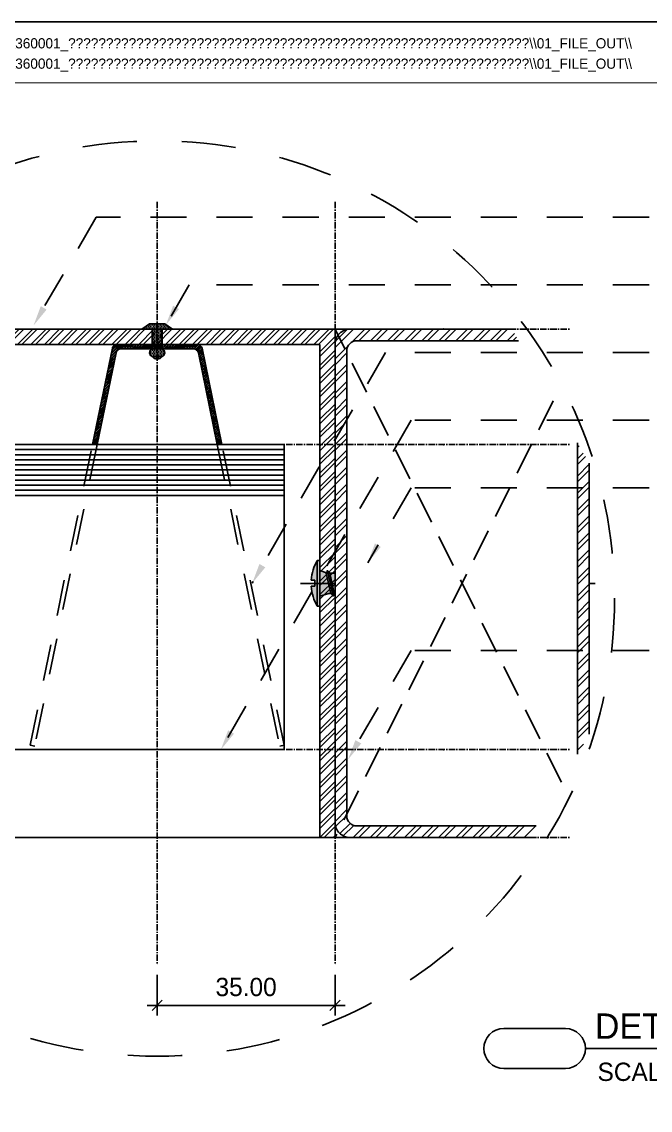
# Model space of a CAD drawing. Header units: millimetres. Extents: x -244126 to 368105, y -173968 to 259060.
# Drawn here: x -10880.3 to -10756.6, y 56856.5 to 57070.5 of the extents above; entities that cross this region are included whole.
import ezdxf
from ezdxf.enums import TextEntityAlignment as Align
from ezdxf.xclip import XClip

# ---------------------------------------------------------------- set-up
doc = ezdxf.new("R2010")
doc.units = ezdxf.units.MM
doc.header["$MEASUREMENT"] = 0
doc.header["$XCLIPFRAME"] = 0
for name, pattern in [('ACAD_ISO04W100', [30, 24, -3, 0, -3]), ('BORDER2', [22.224999999999998, 6.35, -3.175, 6.35, -3.175, 0, -3.175]), ('CENTER', [2, 1.25, -0.25, 0.25, -0.25]), ('HIDDEN', [9.524999999999999, 6.35, -3.175]), ('TA_GL_000.00010', [0.000275, 0.0001, -2.5e-05, 2.5e-05, -2.5e-05, 0.0001]), ('TA_HL_001.00', [6.5, 3.55, -2.95]), ('TA_HL_002.00', [13, 7.1, -5.9]), ('TA_HL_003.00000', [19.5, 10.65, -8.85])]:
    doc.linetypes.add(name, pattern=pattern)
for name, color, linetype in [('000 - D I M', 6, 'Continuous'), ('000 - GRID', 8, 'CENTER'), ('000 - H A T C H', 8, 'Continuous'), ('000 - H I D D E N', 7, 'Continuous'), ('000 - L I N E 0.1', 1, 'Continuous'), ('000 - SYMBOL CON', 1, 'Continuous'), ('000 - T E X T', 4, 'Continuous'), ('000 - TITLEBLOCK', 4, 'Continuous'), ('000 - WIPEOUT', 250, 'Continuous'), ('001 - ASCESSORIES', 1, 'Continuous'), ('002 - STRUCTURAL STEEL', 4, 'Continuous'), ('A03_SUN LOUVER', 7, 'Continuous'), ('A04_TUBE SERIES', 7, 'Continuous')]:
    doc.layers.add(name, color=color, linetype=linetype)
doc.styles.add('BROWALLIA', font='BrowalliaUPC.ttf')
doc.styles.add('Cetury Gothic', font='GOTHIC.TTF')
doc.styles.add('CORDIA', font='cordia.shx')
doc.styles.add('MtXpl_BrowalliaUPC', font='BrowalliaUPC.ttf')
doc.styles.add('TA', font='Cordia New.ttf', dxfattribs={"height": 4.5})
doc.dimstyles.new('DIM E-E', dxfattribs={"dimscale": 2, "dimtxt": 0.18, "dimasz": 0.1, "dimexe": 0.1, "dimexo": 0.1, "dimgap": 0.09, "dimtad": 1, "dimtoh": 1, "dimzin": 0, "dimdsep": 46, "dimtxsty": 'CORDIA', "dimblk": 'OBLIQUE', "dimcen": 0.1, "dimdle": 0.1, "dimclrd": 40, "dimclre": 140, "dimclrt": 3, "dimadec": 0, "dimazin": 0, "dimtfac": 1, "dimtix": 1, "dimtmove": 2, "dimatfit": 3, "dimfxl": 1, "dimtolj": 1, "dimtzin": 0, "dimarcsym": 0})

# ---------------------------------------------------------------- blocks, each defined once
blk = doc.blocks.new('A$Cfd196da9')
at = {"color": 0, "linetype": 'ByBlock', "const_width": 0.1}
blk.add_lwpolyline([(-143.5, -98.00000000003524), (96.5, -98.00000000003524), (96.5, 98.99999999999818), (-143.5, 98.99999999999818)], close=True, dxfattribs=at)
blk = doc.blocks.new('*U1680')
at = {"layer": '000 - TITLEBLOCK', "color": 250}
blk.add_lwpolyline([(0, 0), (594, 0), (594, 420), (0, 420)], close=True, dxfattribs=at)
at = {"layer": '000 - T E X T', "color": 3, "xscale": 2, "yscale": 2, "zscale": 2}
blk.add_blockref('A$Cfd196da9', (297, 210), dxfattribs=at)
at = {"color": 4, "style": 'TA'}
blk.add_attdef('PAPER_SIZE', text='', height=2.501996734691533, dxfattribs=at).set_placement((568.5990135701577, 9.974056278897478), align=Align.MIDDLE_RIGHT)
blk.add_attdef('SCALE_SIZE', text='', height=2.501996734691533, dxfattribs=at).set_placement((573.5108402257829, 10.02616452662733), align=Align.MIDDLE_LEFT)
at = {"layer": '000 - T E X T', "color": 250, "style": 'TA'}
for tag, height, p in [('SUPERLINK', 2, (17.26463526980069, 415.7653398632592)), ('NAMEFILE', 2, (17.26463526980069, 411.7648986908698)), ('SC', 40, (3.363757568388337, 375.2105322544021))]:
    blk.add_attdef(tag, text='', height=height, dxfattribs=at).set_placement(p, align=Align.MIDDLE_LEFT)
at = {"layer": '000 - T E X T', "color": 4, "style": 'TA'}
for tag, height, p in [('PRELIM_NAME_JOB_1', 2, (524.6650049813361, 330.1910098792705)), ('PRELIM_NAME_JOB_2', 2, (524.6650049813361, 325.8277144555959)), ('PRELIM_NAME_PROJECT_1', 3, (494.8065500009579, 309.3102591053976)), ('PRELIM_NAME_PROJECT_2', 3, (494.8065500009579, 301.9102591053979)), ('PRELIM_NAME_PROJECT_3', 3, (494.8065500009579, 294.5102591053983)), ('PRELIM_NAME_TITLE_3', 2.4, (495.5065500009587, 73.98807190992738)), ('PRELIM_NAME_TITLE_1', 1.2, (247.7532750004793, 43.65403595496355)), ('PRELIM_NAME_TITLE_2', 1.2, (247.7532750004793, 40.32403595496362)), ('DRAWING_NO1', 2.4, (494.6108710958615, 32.91537826389776)), ('DRAWING_NO2', 2.4, (494.6108710958615, 24.91449591911896))]:
    blk.add_attdef(tag, text='', height=height, dxfattribs=at).set_placement(p, align=Align.MIDDLE_LEFT)
at = {"layer": '000 - T E X T', "color": 4, "style": 'Cetury Gothic'}
for tag, p in [('SHEET_NO.', (561.5789428620446, 33.99774362902372)), ('TOTAL_SHEET_NO.', (560.9658428601324, 17.63984143132984))]:
    blk.add_attdef(tag, text='', height=3.6, dxfattribs=at).set_placement(p, align=Align.CENTER)
at = {"layer": '000 - T E X T', "color": 4, "style": 'TA'}
blk.add_attdef('NAME_REMARK', (55.28589976401418, 17.30396926597859), '', height=4, dxfattribs=at)
blk = doc.blocks.new('000 - ASSCESSORIES_FAMELINE_AL.C-CARRIER_FOR_140Z_CUT_VIEW')
at = {"layer": '000 - H A T C H'}
h = blk.add_hatch(dxfattribs=at)
h.set_pattern_fill('ANSI32', color=8, angle=-90.00000000000001)
h.set_pattern_definition([(315, (-4910.460904682511, 2978.485580283244), (0.2651650429449554, 0.2651650429449553), []), (315, (-4910.460904682511, 2978.308803588244), (0.2651650429449554, 0.2651650429449553), [])])
edge = h.paths.add_edge_path()
edge.add_line((-8.549250196665525e-11, 7.846248644038496), (8.549250196665525e-11, -7.846248644037587))
edge.add_arc((1.000000000116106, -7.846248644023336), 1.000000000030614, 180.0000000008165, 257.5812553980531)
edge.add_line((0.7849451612000848, -8.82285061838138), (78.8064506449191, -24.98354483100957))
edge.add_line((78.8064506449191, -24.98354483100957), (78.99999999992178, -24.1046030541911))
edge.add_line((78.99999999992178, -24.1046030541911), (1.68494516120154, -8.09947439806001))
edge.add_arc((1.900000000118371, -7.122872423701315), 1.000000000031423, 180.0000000008538, 257.5812553980159, ccw=False)
edge.add_line((0.9000000000869477, -7.122872423716217), (0.8999999999159627, 7.122872423717126))
edge.add_arc((1.900000000017166, 7.122872423608487), 1.000000000101203, 102.41874459516617, 179.9999999937754, ccw=False)
edge.add_line((1.68494516120154, 8.09947439806092), (78.99999999992178, 24.1046030541911))
edge.add_line((78.99999999992178, 24.1046030541911), (78.8064506449191, 24.98354483100957))
edge.add_line((78.8064506449191, 24.98354483100957), (0.7849451612000848, 8.82285061838229))
edge.add_arc((1.000000000017329, 7.846248643928556), 1.000000000102822, 102.4187445952408, 179.9999999937009)
at = {"layer": '001 - ASCESSORIES', "color": 0}
blk.add_lwpolyline([(-8.549250196665525e-11, 7.846248644038496), (8.549250196665525e-11, -7.846248644037587, 0.3520636612628593), (0.7849451612000848, -8.82285061838138), (78.8064506449191, -24.98354483100957), (78.99999999992178, -24.1046030541911), (1.68494516120154, -8.09947439806001, -0.3520636612624937), (0.9000000000869477, -7.122872423716217), (0.8999999999159627, 7.122872423717126, -0.3520636612695909), (1.68494516120154, 8.09947439806092), (78.99999999992178, 24.1046030541911), (78.8064506449191, 24.98354483100957), (0.7849451612000848, 8.82285061838229, 0.3520636612688597)], format="xyb", close=True, dxfattribs=at)
blk = doc.blocks.new('AL.U-PROFILE_BRACKET_FITTING_65x100x65mm._(L-2400mm.)_CUT_VIEW')
at = {"layer": '000 - H A T C H'}
h = blk.add_hatch(dxfattribs=at)
h.set_pattern_fill('ANSI32', color=8, scale=5)
h.set_pattern_definition([(45, (11530.89770652824, -55918.44244244792), (-1.325825214724777, 1.325825214724777), []), (45, (11531.78159000324, -55918.44244244792), (-1.325825214724777, 1.325825214724777), [])])
h.paths.add_polyline_path([(-3, 47), (-65, 46.99999999995634), (-65, 50), (0, 50), (0, -50), (-3, -50.00000000000728)])
at = {"layer": 'A04_TUBE SERIES', "color": 3}
blk.add_lwpolyline([(-3, 47), (-65, 46.99999999995634), (-65, 50), (0, 50), (0, -50), (-3, -50.00000000000728), (-3, 47)], dxfattribs=at)
blk = doc.blocks.new('SCREW No.8 - 191')
at = {"layer": '000 - H A T C H'}
h = blk.add_hatch(color=250, dxfattribs=at)
h.dxf.hatch_style = 1
edge = h.paths.add_edge_path()
edge.add_line((0.002000000000407454, -0.007242061488796032), (0.001999999999952706, -0.005959526135484346))
edge.add_arc((0.001572131986449676, -0.005004541472089848), 0.001046454367995916, 294.1341226628614, 332.4587230054021)
edge.add_arc((0.00251281483542698, -0.004831812036172785), 0.0006567219107839141, 218.6596436729191, 268.88189727229064, ccw=False)
edge.add_line((0.002000000000407454, -0.005242061488388579), (0.001999999999952706, -0.003959526135986387))
edge.add_arc((0.001572131986449676, -0.003004541472591889), 0.001046454367995916, 294.1341226628614, 332.4587230054021)
edge.add_arc((0.00251281483542698, -0.002831812036674826), 0.0006567219107839141, 218.6596436729191, 268.88189727229064, ccw=False)
edge.add_line((0.002000000000407454, -0.00324206148889062), (0.001999999999952706, -0.001959526135578933))
edge.add_arc((0.001572131986449676, -0.001004541472184435), 0.001046454367995916, 294.1341226628614, 332.4587230054021)
edge.add_arc((0.00251281483542698, -0.0008318120362673723), 0.0006567219107839141, 225.6091470561495, 268.88189727229064, ccw=False)
edge.add_line((0.002053405502920214, -0.001301095248663849), (0.00250000000005457, -6.938893903907228e-18))
edge.add_line((0.00250000000005457, -6.938893903907228e-18), (0.004500000000007276, -6.938893903907228e-18))
edge.add_line((0.004500000000007276, -6.938893903907228e-18), (0.004500000000007276, 0.0004999999996471091))
edge.add_arc((-4.547473508864641e-13, -0.007337500000176085), 0.009037500000076724, 60.13716564062657, 86.01192822853085)
edge.add_line((0.0006285472118179314, 0.001678116154835152), (0.0006285472118179314, 0.0009934728495863965))
edge.add_line((0.0006285472118179314, 0.0009934728495863965), (-0.000564256135476171, 0.0009934728495863965))
edge.add_line((-0.000564256135476171, 0.0009934728495863965), (-0.000564256135476171, 0.001682368139881874))
edge.add_arc((-4.547473508864641e-13, -0.007337499999948711), 0.009037499999769851, 93.57958905786862, 119.8628343536553)
edge.add_line((-0.004500000000007276, 0.0005000000001018634), (-0.004500000000007276, 0))
edge.add_line((-0.004500000000007276, -6.938893903907228e-18), (-0.00250000000005457, -6.938893903907228e-18))
edge.add_line((-0.00250000000005457, -6.938893903907228e-18), (-0.001999999999952706, -0.001798302246243118))
edge.add_line((-0.001999999999952706, -0.001798302246243118), (-0.001999999999952706, -0.002141140745152377))
edge.add_arc((-0.002869498795917025, -0.001719220970699105), 0.0009664597520114843, 292.4775851523066, 334.1152605710679, ccw=False)
edge.add_arc((-0.00189658614954169, -0.002018123876268881), 0.0008468196992643867, 224.5560261849951, 262.9855147651136)
edge.add_line((-0.001999999999952706, -0.002858605392248144), (-0.001999999999952706, -0.004141140744650336))
edge.add_arc((-0.002869498795917025, -0.003719220970197064), 0.0009664597520114843, 292.4775851523066, 334.1152605710679, ccw=False)
edge.add_arc((-0.00189658614954169, -0.004018123875766839), 0.0008468196992643867, 224.5560261849951, 262.9855147651136)
edge.add_line((-0.001999999999952706, -0.004858605391746103), (-0.001999999999952706, -0.00614114074505779))
edge.add_arc((-0.002869498795917025, -0.005719220970604517), 0.0009664597520114843, 292.4775851523066, 334.1152605710679, ccw=False)
edge.add_arc((-0.00189658614954169, -0.006018123876174293), 0.0008468196992643867, 224.5560261849951, 262.9855147651136)
edge.add_line((-0.001999999999952706, -0.006858605392153556), (-0.001999999999952706, -0.008141140744555748))
edge.add_arc((-0.002869498795917025, -0.007719220970102476), 0.0009664597520114843, 292.4775851523066, 334.1152605710679, ccw=False)
edge.add_arc((-0.00189658614954169, -0.008018123875672252), 0.0008468196992643867, 224.5560261849951, 262.9855147651136)
edge.add_line((-0.001999999999952706, -0.008858605391651515), (-0.001999999999952706, -0.0101411407449632))
edge.add_arc((-0.002869498795917025, -0.00971922097050993), 0.0009664597520114843, 292.4775851523066, 334.1152605710679, ccw=False)
edge.add_arc((-0.00189658614954169, -0.01001812387607971), 0.0008468196992643867, 224.5560261849951, 262.9855147651136)
edge.add_line((-0.001999999999952706, -0.01085860539205897), (-0.001999999999952706, -0.01214114074491591))
edge.add_arc((-0.002869498795462277, -0.01171922097023526), 0.0009664597517016227, 292.4775851325489, 334.11526054717115, ccw=False)
edge.add_arc((-0.00189658614954169, -0.01201812387557766), 0.0008468196992643867, 224.5560261849951, 262.9855147651136)
edge.add_line((-0.001999999999952706, -0.01285860539155693), (-0.001999999999952706, -0.01362908327860169))
edge.add_line((-0.001999999999952706, -0.01362908327860169), (-0.001824049031256436, -0.01410159227793884))
edge.add_arc((-0.002693547827220755, -0.01367967250348557), 0.0009664597520114843, 292.4775851523066, 334.1152605710679, ccw=False)
edge.add_arc((-0.00172063518084542, -0.01397857540905535), 0.0008468196992643867, 224.5560261849951, 262.9855147651136)
edge.add_line((-0.001824049031256436, -0.01481905692503461), (-0.001577516937231849, -0.01476364395216479))
edge.add_line((-0.001577516937231849, -0.01476364395216479), (-0.001136817694259662, -0.01594712341807281))
edge.add_arc((-0.002006316490223981, -0.01552520364361954), 0.0009664597520114843, 292.4775851523066, 334.1152605710679, ccw=False)
edge.add_arc((-0.001033403843848646, -0.01582410654918932), 0.0008468196992643867, 224.5560261849951, 262.9855147651136)
edge.add_line((-0.001136817694259662, -0.01666458806516858), (-0.0008902855997803272, -0.01660917509207139))
edge.add_line((-0.0008902855997803272, -0.01660917509207139), (0, -0.01900000000000546))
edge.add_line((0, -0.01900000000000546), (0.001052930587320589, -0.01617239875145061))
edge.add_line((0.001052930587320589, -0.01617239875145061), (0.001344501272342313, -0.01610686246272054))
edge.add_arc((0.0009166332588392834, -0.01515187779932604), 0.001046454367995916, 294.1341226628614, 332.4587230054021)
edge.add_arc((0.001857316107816587, -0.01497914836340897), 0.0006567219107839141, 218.6596436729191, 268.88189727229064, ccw=False)
edge.add_line((0.001344501272797061, -0.01538939781562477), (0.001865711222308164, -0.01398971019921192))
edge.add_line((0.001865711222308164, -0.01398971019921192), (0.001999999999952706, -0.01395952613574992))
edge.add_arc((0.001572131986449676, -0.01300454147235542), 0.001046454367995916, 294.1341226628614, 332.4587230054021)
edge.add_arc((0.00251281483542698, -0.01283181203643836), 0.0006567219107839141, 218.6596436729191, 268.88189727229064, ccw=False)
edge.add_line((0.002000000000407454, -0.01324206148865415), (0.001999999999952706, -0.01195952613579721))
edge.add_arc((0.001572131986449676, -0.01100454147240271), 0.001046454367995916, 294.1341226628614, 332.4587230054021)
edge.add_arc((0.00251281483542698, -0.01083181203648565), 0.0006567219107839141, 218.6596436729191, 268.88189727229064, ccw=False)
edge.add_line((0.002000000000407454, -0.01124206148870145), (0.001999999999952706, -0.009959526135389758))
edge.add_arc((0.001572131986449676, -0.00900454147199526), 0.001046454367995916, 294.1341226628614, 332.4587230054021)
edge.add_arc((0.00251281483542698, -0.008831812036078197), 0.0006567219107839141, 218.6596436729191, 268.88189727229064, ccw=False)
edge.add_line((0.002000000000407454, -0.009242061488293991), (0.001999999999952706, -0.0079595261358918))
edge.add_arc((0.001572131986449676, -0.007004541472497301), 0.001046454367995916, 294.1341226628614, 332.4587230054021)
edge.add_arc((0.00251281483542698, -0.006831812036580238), 0.0006567219107839141, 218.6596436729191, 268.88189727229064, ccw=False)
at = {"layer": '001 - ASCESSORIES', "color": 0}
for p, q in [((-0.004500000000007276, -6.938893903907228e-18), (-0.004500000000007276, 0.0005000000001018634)), ((0.004500000000007276, 0.0005000000001018634), (-0.004500000000007276, 0.0005000000001018634)), ((-0.000564256135476171, 0.001682368139881874), (-0.000564256135476171, 0.0009934728495863965)), ((-0.000564256135476171, 0.0009934728495863965), (0.0006285472118179314, 0.0009934728495863965)), ((0, -6.938893903907228e-18), (0, 0.0005000000001018634)), ((0.0006285472118179314, 0.0009934728495863965), (0.0006285472118179314, 0.001678116154835152)), ((0.004500000000007276, -6.938893903907228e-18), (0.004500000000007276, 0.0005000000001018634)), ((0.004500000000007276, -6.938893903907228e-18), (-0.004500000000007276, -6.938893903907228e-18)), ((-0.00250000000005457, -6.938893903907228e-18), (-0.001999999999952706, -0.001798302246243118)), ((-0.00250000000005457, -0.002612257975670225), (0.00250000000005457, -0.001488408905061085)), ((-0.001999999999952706, -0.002141140745152377), (-0.001999999999952706, -0.001798302246243118)), ((0.001999999999952706, -0.003242061487981125), (0.001999999999952706, -0.001959526135578933)), ((0.002053405502920214, -0.001301095248891222), (0.00250000000005457, -6.938893903907228e-18)), ((-0.00250000000005457, -0.004612257975168184), (0.00250000000005457, -0.003488408905468539)), ((-0.001999999999952706, -0.004141140744650336), (-0.001999999999952706, -0.002858605392248144)), ((0.001999999999952706, -0.005242061487479084), (0.001999999999952706, -0.003959526135986387)), ((-0.00250000000005457, -0.006612257975575637), (0.00250000000005457, -0.005488408904966498)), ((-0.001999999999952706, -0.00614114074505779), (-0.001999999999952706, -0.004858605391746103)), ((0.001999999999952706, -0.007242061487886538), (0.001999999999952706, -0.005959526135484346)), ((-0.00250000000005457, -0.008612257975073596), (0.00250000000005457, -0.007488408905373951)), ((-0.001999999999952706, -0.008141140744555748), (-0.001999999999952706, -0.006858605392153556)), ((0.001999999999952706, -0.009242061488293991), (0.001999999999952706, -0.0079595261358918)), ((-0.00250000000005457, -0.01061225797548105), (0.00250000000005457, -0.00948840890487191)), ((-0.001999999999952706, -0.0101411407449632), (-0.001999999999952706, -0.008858605391651515)), ((0.001999999999952706, -0.0112420614882467), (0.001999999999952706, -0.009959526135844506)), ((-0.00250000000005457, -0.01261225797497901), (0.00250000000005457, -0.01148840890527936)), ((-0.001999999999952706, -0.01214114074491591), (-0.001999999999952706, -0.01085860539160422)), ((0.001999999999952706, -0.0132420614881994), (0.001999999999952706, -0.01195952613579721)), ((-0.0023240490313583, -0.01457270950845669), (0.00250000000005457, -0.01348840890523207)), ((-0.001999999999952706, -0.01362908327860169), (-0.001999999999952706, -0.01285860539155693)), ((-0.001999999999952706, -0.01362908327860169), (-0.001824049031256436, -0.01410159227793884)), ((-0.001577516937231849, -0.01476364395216479), (-0.001136817694259662, -0.01594712341807281)), ((0.001865711222308164, -0.01398971019943929), (0.001344501272797061, -0.01538939781562477)), ((-0.001636817694361525, -0.01641824064859066), (0.001844501272444177, -0.01563574523220269)), ((-0.0008902855997803272, -0.01660917509229876), (0, -0.01900000000000546)), ((0.001052930587320589, -0.01617239875145061), (0, -0.01900000000000546))]:
    blk.add_line(p, q, dxfattribs=at)
for points in [[(-0.001999999999952706, -0.002141140745152377), (0.002000000000407454, -0.001242061488483166, 0.2227123084971428), (0.002500000000509317, -0.001488408905061085, -0.1687989538478069), (0.001999999999952706, -0.001959526135578933), (-0.001999999999952706, -0.002858605392248144, -0.1692696917056407), (-0.00250000000005457, -0.002612257975670225, 0.1837042771978037)], [(-0.001999999999952706, -0.004141140744650336), (0.002000000000407454, -0.00324206148889062, 0.2227123084971428), (0.002500000000509317, -0.003488408905468539, -0.1687989538478069), (0.001999999999952706, -0.003959526135986387), (-0.001999999999952706, -0.004858605391746103, -0.1692696917056407), (-0.00250000000005457, -0.004612257975168184, 0.1837042771978037)], [(-0.001999999999952706, -0.00614114074505779), (0.002000000000407454, -0.005242061488388579, 0.2227123084971428), (0.002500000000509317, -0.005488408904966498, -0.1687989538478069), (0.001999999999952706, -0.005959526135484346), (-0.001999999999952706, -0.006858605392153556, -0.1692696917056407), (-0.00250000000005457, -0.006612257975575637, 0.1837042771978037)], [(-0.001999999999952706, -0.008141140744555748), (0.002000000000407454, -0.007242061488796032, 0.2227123084971428), (0.002500000000509317, -0.007488408905373951, -0.1687989538478069), (0.001999999999952706, -0.0079595261358918), (-0.001999999999952706, -0.008858605391651515, -0.1692696917056407), (-0.00250000000005457, -0.008612257975073596, 0.1837042771978037)], [(-0.001999999999952706, -0.0101411407449632), (0.002000000000407454, -0.009242061488293991, 0.2227123084971428), (0.002500000000509317, -0.00948840890487191, -0.1687989538478069), (0.001999999999952706, -0.009959526135389758), (-0.001999999999952706, -0.01085860539205897, -0.1692696917056407), (-0.00250000000005457, -0.01061225797548105, 0.1837042771978037)], [(-0.001999999999952706, -0.01214114074446116), (0.002000000000407454, -0.01124206148870145, 0.2227123084971428), (0.002500000000509317, -0.01148840890527936, -0.1687989538478069), (0.001999999999952706, -0.01195952613579721), (-0.001999999999952706, -0.01285860539155693, -0.1692696917056407), (-0.00250000000005457, -0.01261225797497901, 0.1837042771978037)], [(-0.001824049031256436, -0.01410159227793884), (0.002000000000407454, -0.01324206148865415, 0.2227123084971428), (0.002500000000509317, -0.01348840890523207, -0.1687989538478069), (0.001999999999952706, -0.01395952613574992), (-0.001824049031256436, -0.01481905692503461, -0.1692696917056407), (-0.0023240490313583, -0.01457270950845669, 0.1837042771978037)], [(-0.001136817694259662, -0.01594712341807281), (0.001344501272797061, -0.01538939781562477, 0.2227123084971428), (0.001844501272898924, -0.01563574523220269, -0.1687989538478069), (0.001344501272342313, -0.01610686246272054), (-0.001136817694259662, -0.01666458806516858, -0.1692696917056407), (-0.001636817694361525, -0.01641824064859066, 0.1837042771978037)]]:
    blk.add_lwpolyline(points, format="xyb", close=True, dxfattribs=at)
for start, end in [(93.57958906070336, 119.8628343567551), (60.13716564345488, 86.01192823132034)]:
    blk.add_arc((0, -0.007337500000176085), 0.009037499999938388, start, end, dxfattribs=at)
at = {"layer": 'Defpoints', "color": 250, "linetype": 'HIDDEN', "ltscale": 0.001}
blk.add_line((0, -0.05418453891507358), (3.469446951953614e-18, 0.003769262627057617), dxfattribs=at)
at = {"layer": '001 - ASCESSORIES', "color": 0, "insert": (-4.790144885191694e-06, -0.00854776463074814), "char_height": 0.001, "width": 0.05968444922580751, "attachment_point": 2, "style": 'Cetury Gothic'}
blk.add_mtext('\\A1;{\\H2.1x;\\C150;\\S3/4;\\H0.47634x; }', dxfattribs=at)
blk = doc.blocks.new('*U704')
at = {"layer": '000 - H I D D E N', "color": 8, "linetype": 'HIDDEN', "ltscale": 0.001}
blk.add_line((-7.686873282462126e-19, -0.05418453891507358), (2.779959549603383e-18, 0.003769262627057623), dxfattribs=at)
at = {"layer": '000 - L I N E 0.1', "color": 1}
blk.add_blockref('SCREW No.8 - 191', (0, 0), dxfattribs=at)
blk = doc.blocks.new('*U3728')
at = {"layer": '000 - H A T C H'}
h = blk.add_hatch(color=250, dxfattribs=at)
h.dxf.hatch_style = 1
h.paths.add_polyline_path([(0.002499999999904278, -0.002999999999999999), (-0.002499999999946129, -0.002999999999999999), (-0.002499999999946129, -0.008967440600295931), (-0.004149662252075359, -0.008967440600295931), (-0.002499999999946129, -0.01579656356480288), (-0.001875000000043214, -0.01579656356480288), (-0.001875000000043214, -0.01704656356460871), (-0.002499999999946129, -0.01704656356460871), (-0.002499999999946129, -0.01829656356441454), (-0.001875000000043214, -0.01829656356441454), (-0.001875000000043214, -0.01954656356453392), (-0.002499999999946129, -0.01954656356453392), (-0.002499999999946129, -0.02079656356465329), (-0.001875000000043214, -0.02079656356465329), (-0.001875000000043214, -0.02204656356445912), (-0.002499999999946129, -0.02204656356445912), (-0.002499999999946129, -0.02329656356457849), (-0.001249999999826756, -0.02454656356469787), (-0.0005000000000686747, -0.02454656356469787), (-0.0005000000000686747, -0.01026871760849548), (0.0005000000000268236, -0.01026871760849548), (0.0005000000000268236, -0.02454656356469787), (0.001249999999784904, -0.02454656356469787), (0.002499999999904278, -0.02329656356457849), (0.002499999999904278, -0.02204656356445912), (0.001875000000001363, -0.02204656356445912), (0.001875000000001363, -0.02079656356465329), (0.002499999999904278, -0.02079656356465329), (0.002499999999904278, -0.01954656356453392), (0.001875000000001363, -0.01954656356453392), (0.001875000000001363, -0.01829656356441454), (0.002499999999904278, -0.01829656356441454), (0.002499999999904278, -0.01704656356460871), (0.001875000000001363, -0.01704656356460871), (0.001875000000001363, -0.01579656356480288), (0.002499999999904278, -0.01579656356480288), (0.004149662252033507, -0.008967440600295931), (0.002499999999904278, -0.008967440600295931)])
at = {"layer": '001 - ASCESSORIES'}
blk.add_blockref('*U704', (-2.09277040141842e-14, 0), dxfattribs=at)
at = {"color": 0}
blk.add_wipeout([(0.002499999999904275, -0.0030000000000000096), (-0.0024999999999461304, -0.0030000000000000096), (-0.0024999999999461304, -0.008967440600295938), (-0.004149662252075359, -0.008967440600295938), (-0.0024999999999461304, -0.015796563564802885), (-0.0018750000000432136, -0.015796563564802885), (-0.0018750000000432136, -0.017046563564608715), (-0.0024999999999461304, -0.017046563564608715), (-0.0024999999999461304, -0.018296563564414545), (-0.0018750000000432136, -0.018296563564414545), (-0.0018750000000432136, -0.01954656356453392), (-0.0024999999999461304, -0.01954656356453392), (-0.0024999999999461304, -0.020796563564653293), (-0.0018750000000432136, -0.020796563564653293), (-0.0018750000000432136, -0.02204656356445912), (-0.0024999999999461304, -0.02204656356445912), (-0.0024999999999461304, -0.023296563564578494), (-0.0012499999998267577, -0.024546563564697865), (-0.0005000000000686773, -0.024546563564697865), (-0.0005000000000686773, -0.01026871760849549), (0.0005000000000268219, -0.01026871760849549), (0.0005000000000268219, -0.024546563564697865), (0.0012499999997849023, -0.024546563564697865), (0.002499999999904275, -0.023296563564578494), (0.002499999999904275, -0.02204656356445912), (0.0018750000000013617, -0.02204656356445912), (0.0018750000000013617, -0.020796563564653293), (0.002499999999904275, -0.020796563564653293), (0.002499999999904275, -0.01954656356453392), (0.0018750000000013617, -0.01954656356453392), (0.0018750000000013617, -0.018296563564414545), (0.002499999999904275, -0.018296563564414545), (0.002499999999904275, -0.017046563564608715), (0.0018750000000013617, -0.017046563564608715), (0.0018750000000013617, -0.015796563564802885), (0.002499999999904275, -0.015796563564802885), (0.004149662252033507, -0.008967440600295938), (0.002499999999904275, -0.008967440600295938)], dxfattribs=at).dxf.layer = '001 - ASCESSORIES'
at = {"layer": '000 - H I D D E N', "color": 8, "linetype": 'HIDDEN'}
blk.add_line((-2.092517444660097e-14, 0.002898243289533618), (-2.09307254783812e-14, -0.02732016626379347), dxfattribs=at)
at = {"layer": '001 - ASCESSORIES', "color": 0}
blk.add_lwpolyline([(-0.002499999999946129, -0.002999999999999999), (-0.002499999999946129, -0.008967440600295931), (-0.004149662252075359, -0.008967440600295931), (-0.002499999999946129, -0.01579656356480288), (-0.001875000000043214, -0.01579656356480288), (-0.001875000000043214, -0.01704656356460871), (-0.002499999999946129, -0.01704656356460871), (-0.002499999999946129, -0.01829656356441454), (-0.001875000000043214, -0.01829656356441454), (-0.001875000000043214, -0.01954656356453392), (-0.002499999999946129, -0.01954656356453392), (-0.002499999999946129, -0.02079656356465329), (-0.001875000000043214, -0.02079656356465329), (-0.001875000000043214, -0.02204656356445912), (-0.002499999999946129, -0.02204656356445912), (-0.002499999999946129, -0.02329656356457849), (-0.001249999999826756, -0.02454656356469787), (-0.0005000000000686747, -0.02454656356469787), (-0.0005000000000686747, -0.01026871760849548), (0.0005000000000268236, -0.01026871760849548), (0.0005000000000268236, -0.02454656356469787), (0.001249999999784904, -0.02454656356469787), (0.002499999999904278, -0.02329656356457849), (0.002499999999904278, -0.02204656356445912), (0.001875000000001363, -0.02204656356445912), (0.001875000000001363, -0.02079656356465329), (0.002499999999904278, -0.02079656356465329), (0.002499999999904278, -0.01954656356453392), (0.001875000000001363, -0.01954656356453392), (0.001875000000001363, -0.01829656356441454), (0.002499999999904278, -0.01829656356441454), (0.002499999999904278, -0.01704656356460871), (0.001875000000001363, -0.01704656356460871), (0.001875000000001363, -0.01579656356480288), (0.002499999999904278, -0.01579656356480288), (0.004149662252033507, -0.008967440600295931), (0.002499999999904278, -0.008967440600295931), (0.002499999999904278, -0.002999999999999999)], close=True, dxfattribs=at)
blk = doc.blocks.new('*U3744')
at = {"color": 250}
blk.add_wipeout([(50.00000000000003, 1.5099033134902113e-14), (50.00000000000003, 100), (0, 100), (0, 1.1990408665951678e-14)], dxfattribs=at).dxf.layer = '000 - WIPEOUT'
at = {"layer": '000 - H A T C H'}
h = blk.add_hatch(dxfattribs=at)
h.set_pattern_fill('ANSI32', color=256, scale=0.25)
h.set_pattern_definition([(45, (37.5, 87.50000000000102), (-1.683798022700467, 1.683798022700467), []), (45, (38.62253250000001, 87.50000000000102), (-1.683798022700467, 1.683798022700467), [])])
edge = h.paths.add_edge_path()
edge.add_line((50, 3), (50.00000000000001, 97))
edge.add_arc((47.00000000000001, 97), 3, 0, 90)
edge.add_line((47.00000000000001, 100), (3.000000000000014, 100))
edge.add_arc((3.000000000000014, 97), 3, 90, 180)
edge.add_line((1.4210854715202e-14, 97), (0, 3))
edge.add_arc((3, 3), 3, 180, 270)
edge.add_line((3, 0), (47, 0))
edge.add_arc((47, 3), 3, 270, 360)
edge = h.paths.add_edge_path(flags=16)
edge.add_line((47.69999999999999, 4.299999999999999), (47.7, 95.7))
edge.add_arc((45.7, 95.7), 2, 0, 90)
edge.add_line((45.7, 97.7), (4.300000000000011, 97.7))
edge.add_arc((4.300000000000013, 95.7), 2, 90, 180)
edge.add_line((2.300000000000013, 95.7), (2.299999999999999, 4.299999999999997))
edge.add_arc((4.299999999999999, 4.299999999999999), 2, 180, 270)
edge.add_line((4.299999999999999, 2.299999999999999), (45.69999999999999, 2.299999999999999))
edge.add_arc((45.69999999999999, 4.299999999999999), 2, 270, 360)
at = {"layer": '000 - H I D D E N', "color": 8, "linetype": 'HIDDEN'}
for p, q in [((50, 0), (1.4210854715202e-14, 100)), ((50.00000000000001, 100), (0, 0))]:
    blk.add_line(p, q, dxfattribs=at)
at = {"layer": '002 - STRUCTURAL STEEL', "color": 0}
for points in [[(50, 3), (50.00000000000001, 97, 0.414213562373095), (47.00000000000001, 100), (3.000000000000014, 100, 0.414213562373095), (1.4210854715202e-14, 97), (0, 3, 0.414213562373095), (3, 0), (47, 0, 0.414213562373095)], [(47.69999999999999, 4.299999999999999), (47.7, 95.7, 0.414213562373095), (45.7, 97.7), (4.300000000000013, 97.7, 0.414213562373095), (2.300000000000013, 95.7), (2.299999999999999, 4.299999999999999, 0.414213562373095), (4.299999999999999, 2.299999999999999), (45.69999999999999, 2.299999999999999, 0.414213562373095)]]:
    blk.add_lwpolyline(points, format="xyb", close=True, dxfattribs=at)
at = {"layer": 'Defpoints', "color": 250}
blk.add_lwpolyline([(50, 0), (50.00000000000001, 100), (1.4210854715202e-14, 100), (0, 0)], close=True, dxfattribs=at)
blk = doc.blocks.new('000 - FAMELINE_BUBBLE_TYP.DETAIL_AL.SUN_LOUVER_130Z+AL.SHEET.U-PROFILE_65x100x60mm._CUT_VIEW_TYPE_1')
at = {"color": 8}
for p, q in [((-85.43482896351998, 28.29999999953725), (25.00000000000546, 28.29999999953725)), ((-85.09706222912064, 29.29999999953725), (25.00000000000546, 29.29999999953725)), ((-86.0715400119243, 26.29999999953725), (25.00000000000546, 26.29999999953725)), ((-85.75960587610643, 27.29999999953725), (25.00000000000546, 27.29999999953725)), ((-86.6574289949931, 24.29999999953725), (25.00000000000546, 24.29999999953725)), ((-86.3707705188699, 25.29999999953725), (25.00000000000546, 25.29999999953725)), ((-87.19352040157901, 22.29999999953725), (25.00000000000546, 22.29999999953725)), ((-86.93163980980353, 23.29999999953725), (25.00000000000546, 23.29999999953725)), ((-87.44318155247856, 21.29999999953725), (25.00000000000546, 21.29999999953725))]:
    blk.add_line(p, q, dxfattribs=at)
at = {"layer": '000 - SYMBOL CON', "color": 2, "linetype": 'TA_HL_003.00000'}
blk.add_circle((0, 0), 90, dxfattribs=at)
at = {"layer": 'A03_SUN LOUVER', "color": 3}
blk.add_lwpolyline([(-84.74615035521128, 30.29999999953725), (25.00000000000546, 30.29999999953725), (25.00000000000546, 20.29999999954453), (-87.6807276430718, 20.29999999954453)], dxfattribs=at)
at = {"layer": 'A03_SUN LOUVER', "color": 2}
blk.add_lwpolyline([(-87.6807276430718, 20.29999999954453), (25.00000000000546, 20.29999999954453), (25.00000000000546, -29.70000000041182), (-84.95828388082919, -29.70000000041182)], dxfattribs=at)
at = {"layer": 'A04_TUBE SERIES', "color": 1}
blk.add_lwpolyline([(-72.73926037566343, 53.00000000001455), (35, 53.00000000001455), (35, -46.99999999998545), (-76.75285010995685, -46.99999999998545)], dxfattribs=at)
at = {"layer": 'A04_TUBE SERIES', "color": 1, "linetype": 'TA_HL_002.00'}
for points in [[(-11.82880332437344, 30.29999999953725), (-24.1046030541911, -28.99999999991996), (-24.98354483100957, -28.80645064491546), (-12.7407501177222, 30.29999999953725)], [(11.82880332437344, 30.29999999953725), (24.1046030541911, -28.99999999991996), (24.98354483100957, -28.80645064491546), (12.7407501177222, 30.29999999953725)]]:
    blk.add_lwpolyline(points, dxfattribs=at)
at = {"layer": '001 - ASCESSORIES', "color": 4}
ref = blk.add_blockref('000 - ASSCESSORIES_FAMELINE_AL.C-CARRIER_FOR_140Z_CUT_VIEW', (0, 50), dxfattribs=dict(at, rotation=270))
XClip(ref).set_block_clipping_path([(-3.000000000014552, -18.75848140984453), (19.700000000462754, 17.586733563795864)])
at = {"layer": 'A04_TUBE SERIES', "color": 3}
blk.add_blockref('AL.U-PROFILE_BRACKET_FITTING_65x100x65mm._(L-2400mm.)_CUT_VIEW', (35, 3.000000000014552), dxfattribs=at)
at = {"layer": '001 - ASCESSORIES', "xscale": 1000, "yscale": 1000, "zscale": 1000, "rotation": 90}
blk.add_blockref('*U3728', (32, 3.000000000014552), dxfattribs=at)
at = {"layer": 'A04_TUBE SERIES', "color": 3}
ref = blk.add_blockref('*U3744', (35, -46.99999999998545), dxfattribs=at)
XClip(ref).set_block_clipping_path([(-58.29371405922684, 133.9333243660016), (-98.63961030678924, 110.63961030677476), (-121.93332436601612, 70.29371405921238), (-121.93332436601617, 23.706285940758658), (-98.63961030678934, -16.63961030680376), (-58.29371405922694, -39.933324366030675), (-11.70628594077317, -39.9333243660307), (28.63961030678926, -16.63961030680384), (51.93332436601615, 23.706285940758587), (51.93332436601614, 70.29371405921235), (28.639610306789237, 110.63961030677476), (-11.70628594077321, 133.9333243660016)])
blk = doc.blocks.new('*U3730')
at = {"layer": '000 - H A T C H'}
h = blk.add_hatch(dxfattribs=at)
h.set_pattern_fill('DOTS', color=8, scale=5, angle=90)
h.set_pattern_definition([(90, (1.084202172485504e-16, 1.084202172485504e-16), (-0.3125, 0.15625), [0, -0.3125])])
edge = h.paths.add_edge_path()
edge.add_arc((4.650000001576686, -3.126347516268421e-10), 1.249999999032525, -53.130102404963395, 53.13010238325057, ccw=False)
edge.add_arc((4.650000000070335, -0.6875000023001145), 0.8124999992297953, 202.6198648105183, 337.3801351894816, ccw=False)
edge.add_line((3.900000000031227, -1.000000000203722), (-2.220446049250313e-15, -1.000000000203727))
edge.add_line((-2.173258171971605e-15, -1.000000000203727), (-6.292525740534009e-15, -3.000000000156433))
edge.add_line((-6.292525740534008e-15, -3.000000000156433), (-0.9999999999763562, -1.499999999850842))
edge.add_line((-0.9999999999763562, -1.499999999850842), (-0.9999999999763503, 1.499999999850846))
edge.add_line((-0.9999999999763503, 1.499999999850845), (6.550315845288424e-15, 3.000000000156434))
edge.add_line((6.509366175031109e-15, 3.000000000156434), (2.390098606468705e-15, 1.000000000203727))
edge.add_line((2.390098606468706e-15, 1.000000000203727), (3.900000000031231, 1.000000000203731))
edge.add_arc((4.650000000070339, 0.6875000023001275), 0.8124999992297933, 22.619864741037475, 157.3801351894819, ccw=False)
at = {"layer": '001 - ASCESSORIES', "color": 0}
for p, q in [((3.900000000031231, 1.000000000203731), (2.159213709732834e-15, 1.000000000203727)), ((3.900000000031226, -1.000000000203722), (-2.159213709732837e-15, -1.000000000203727))]:
    blk.add_line(p, q, dxfattribs=at)
for points in [[(-0.9999999999763565, -1.499999999850841), (-0.99999999997635, 1.499999999850845), (6.477641128216606e-15, 3.000000000156433), (-6.477641128216606e-15, -3.000000000156433)], [(6.509366175031109e-15, 3.000000000156433), (2.390098606468706e-15, 1.000000000203727), (3.900000000031229, 1.000000000203731), (3.900000000031224, -1.000000000203722), (-2.173258171971605e-15, -1.000000000203727), (-6.292525740534008e-15, -3.000000000156433), (-0.9999999999763567, -1.499999999850841), (-0.9999999999763498, 1.499999999850845)]]:
    blk.add_lwpolyline(points, close=True, dxfattribs=at)
blk.add_lwpolyline([(5.400000000488404, 0.9999999992942324, -0.5000000004357978), (5.400000000109443, -1.000000000203723, -0.6666666684001539), (3.900000000031227, -1.000000000203722), (-2.173258171971605e-15, -1.000000000203727), (-6.292525740534008e-15, -3.000000000156433), (-0.9999999999763562, -1.499999999850842), (-0.9999999999763503, 1.499999999850845), (6.509366175031109e-15, 3.000000000156434), (2.390098606468706e-15, 1.000000000203727), (3.900000000031231, 1.000000000203731, -0.6666666688380637)], format="xyb", close=True, dxfattribs=at)
blk.add_lwpolyline([(5.400000000109443, -1.000000000203725), (5.399999999882073, 0.9999999997489811, -0.5000000006252776), (5.400000000109443, -1.000000000203725, -0.6666666684001529), (3.900000000031226, -1.000000000203722), (3.900000000031231, 1.000000000203731, -0.6666666684001575), (5.400000000109447, 1.000000000203728)], format="xyb", dxfattribs=at)
blk = doc.blocks.new('000 - ARROW FOR SYMBOL')
at = {"layer": '000 - SYMBOL CON', "color": 0, "linetype": 'HIDDEN'}
blk.add_solid([(1.288675134594087, 1.565384140907554), (0, 0), (0.7113248654059134, 1.898717474236037)], dxfattribs=at)
blk = doc.blocks.new('*U3731')
at = {"layer": '000 - SYMBOL CON', "color": 0, "linetype": 'ByBlock'}
for points in [[(0, 0), (-67.40635871534832, 0), (-73.55828844182518, -10.65545485083645)], [(-67.40635871534832, 1.224646799147353e-15), (-67.40635871534832, 0), (-73.55828844183063, -10.65545485085461)]]:
    blk.add_lwpolyline(points, dxfattribs=at)
at = {"layer": '000 - SYMBOL CON', "color": 0}
for p in [(-73.55828844182518, -10.65545485083645), (-73.55828844183063, -10.65545485085461)]:
    blk.add_blockref('000 - ARROW FOR SYMBOL', p, dxfattribs=at)
at = {"layer": '000 - T E X T', "style": 'BROWALLIA'}
blk.add_attdef('NO.CODE', text='', height=2.5, dxfattribs=at).set_placement((0, 0), align=Align.MIDDLE_CENTER)
at = {"layer": '000 - T E X T', "style": 'TA'}
blk.add_attdef('NAME1', (4.500210956275104, -0.8865851071886932), '', height=1.8, dxfattribs=at)
blk = doc.blocks.new('*U3732')
h = blk.add_hatch(color=250)
h.dxf.hatch_style = 1
edge = h.paths.add_edge_path()
edge.add_arc((0, 4.440892098500626e-16), 2.682889368654322, 0, 360)
for p in [(0, 0), (3.256697721900309, -1.078776463495014)]:
    blk.add_point(p)
at = {"layer": '000 - SYMBOL CON', "color": 0, "linetype": 'ByBlock'}
for points in [[(0, 0), (-58.25532400863958, 0), (-60.53631562538298, -3.950793371832756)], [(-58.25532400863958, 1.224646799147353e-15), (-58.25532400863958, 0), (-60.53631562539252, -3.950793371848767)]]:
    blk.add_lwpolyline(points, dxfattribs=at)
at = {"layer": '000 - SYMBOL CON', "color": 2}
blk.add_circle((0, 4.440892098500626e-16), 2.682889368654322, dxfattribs=at)
at = {"layer": 'Defpoints', "color": 250}
blk.add_line((0, -2.682889368654322), (4.440892098500626e-16, 2.682889368654322), dxfattribs=at)
blk.add_lwpolyline([(0, 3.32561480080992), (20, 3.32561480080992), (20, -3.325614800809918), (0, -3.325614800809919)], close=True, dxfattribs=at)
at = {"layer": '000 - SYMBOL CON', "color": 0}
for p in [(-60.53631562538298, -3.950793371832756), (-60.53631562539252, -3.950793371848767)]:
    blk.add_blockref('000 - ARROW FOR SYMBOL', p, dxfattribs=at)
at = {"layer": '000 - T E X T', "style": 'BROWALLIA'}
blk.add_attdef('NO.CODE', text='', height=2.5, dxfattribs=at).set_placement((0, 0), align=Align.MIDDLE_CENTER)
at = {"layer": '000 - T E X T', "style": 'TA'}
blk.add_attdef('NAME1', (4.500210956275104, -0.8865851071886932), '', height=1.8, dxfattribs=at)
blk = doc.blocks.new('*U3733')
h = blk.add_hatch(color=250)
h.dxf.hatch_style = 1
edge = h.paths.add_edge_path()
edge.add_arc((0, 4.440892098500626e-16), 2.682889368654322, 0, 360)
for p in [(0, 0), (3.256697721900309, -1.078776463495014)]:
    blk.add_point(p)
at = {"layer": '000 - SYMBOL CON', "color": 0, "linetype": 'ByBlock'}
for points in [[(0, 0), (-38.93996792957258, 0), (-52.0439307510929, -22.69672938733531)], [(-38.93996792957258, 1.224646799147353e-15), (-38.93996792957258, 0), (-52.04393075109576, -22.69672938736563)]]:
    blk.add_lwpolyline(points, dxfattribs=at)
at = {"layer": '000 - SYMBOL CON', "color": 2}
blk.add_circle((0, 4.440892098500626e-16), 2.682889368654322, dxfattribs=at)
at = {"layer": 'Defpoints', "color": 250}
blk.add_line((0, -2.682889368654322), (4.440892098500626e-16, 2.682889368654322), dxfattribs=at)
blk.add_lwpolyline([(0, 3.32561480080992), (20, 3.32561480080992), (20, -3.325614800809918), (0, -3.325614800809919)], close=True, dxfattribs=at)
at = {"layer": '000 - SYMBOL CON', "color": 0}
for p in [(-52.0439307510929, -22.69672938733531), (-52.04393075109576, -22.69672938736563)]:
    blk.add_blockref('000 - ARROW FOR SYMBOL', p, dxfattribs=at)
at = {"layer": '000 - T E X T', "style": 'BROWALLIA'}
blk.add_attdef('NO.CODE', text='', height=2.5, dxfattribs=at).set_placement((0, 0), align=Align.MIDDLE_CENTER)
at = {"layer": '000 - T E X T', "style": 'TA'}
blk.add_attdef('NAME1', (4.500210956275104, -0.8865851071886932), '', height=1.8, dxfattribs=at)
blk = doc.blocks.new('*U3734')
h = blk.add_hatch(color=250)
h.dxf.hatch_style = 1
edge = h.paths.add_edge_path()
edge.add_arc((0, 4.440892098500626e-16), 2.682889368654322, 0, 360)
for p in [(0, 0), (3.256697721900309, -1.078776463495014)]:
    blk.add_point(p)
at = {"layer": '000 - SYMBOL CON', "color": 0, "linetype": 'ByBlock'}
for points in [[(0, 0), (-36.41637050357494, 0), (-55.12399042036834, -32.40254818452868)], [(-36.41637050357494, 1.224646799147353e-15), (-36.41637050357494, 0), (-55.12399042036085, -32.40254818455443)]]:
    blk.add_lwpolyline(points, dxfattribs=at)
at = {"layer": '000 - SYMBOL CON', "color": 2}
blk.add_circle((0, 4.440892098500626e-16), 2.682889368654322, dxfattribs=at)
at = {"layer": 'Defpoints', "color": 250}
blk.add_line((0, -2.682889368654322), (4.440892098500626e-16, 2.682889368654322), dxfattribs=at)
blk.add_lwpolyline([(0, 3.32561480080992), (20, 3.32561480080992), (20, -3.325614800809918), (0, -3.325614800809919)], close=True, dxfattribs=at)
at = {"layer": '000 - SYMBOL CON', "color": 0}
for p in [(-55.12399042036834, -32.40254818452868), (-55.12399042036085, -32.40254818455443)]:
    blk.add_blockref('000 - ARROW FOR SYMBOL', p, dxfattribs=at)
at = {"layer": '000 - T E X T', "style": 'BROWALLIA'}
blk.add_attdef('NO.CODE', text='', height=2.5, dxfattribs=at).set_placement((0, 0), align=Align.MIDDLE_CENTER)
at = {"layer": '000 - T E X T', "style": 'TA'}
blk.add_attdef('NAME1', (4.500210956275104, -0.8865851071886932), '', height=1.8, dxfattribs=at)
blk = doc.blocks.new('*U3735')
at = {"layer": '000 - SYMBOL CON', "color": 0, "linetype": 'ByBlock'}
for points in [[(0, 0), (-36.41637050357494, 0), (-40.67865326934238, -7.382490306524152)], [(-36.41637050357494, 1.224646799147353e-15), (-36.41637050357494, 0), (-40.67865326934983, -7.382490306541275)]]:
    blk.add_lwpolyline(points, dxfattribs=at)
at = {"layer": '000 - SYMBOL CON', "color": 0}
for p in [(-40.67865326934238, -7.382490306524152), (-40.67865326934983, -7.382490306541275)]:
    blk.add_blockref('000 - ARROW FOR SYMBOL', p, dxfattribs=at)
at = {"layer": '000 - T E X T', "style": 'BROWALLIA'}
blk.add_attdef('NO.CODE', text='', height=2.5, dxfattribs=at).set_placement((0, 0), align=Align.MIDDLE_CENTER)
at = {"layer": '000 - T E X T', "style": 'TA'}
blk.add_attdef('NAME1', (4.500210956275104, -0.8865851071886932), '', height=1.8, dxfattribs=at)
blk = doc.blocks.new('*U3757')
h = blk.add_hatch(color=250)
h.dxf.hatch_style = 1
edge = h.paths.add_edge_path()
edge.add_arc((0, 4.440892098500626e-16), 2.682889368654322, 0, 360)
for p in [(0, 0), (3.256697721900309, -1.078776463495014)]:
    blk.add_point(p)
at = {"layer": '000 - SYMBOL CON', "color": 0, "linetype": 'ByBlock'}
for points in [[(0, 0), (-36.41637050357494, 0), (-42.6050317207263, -10.71907565892233)], [(-36.41637050357494, 1.224646799147353e-15), (-36.41637050357494, 0), (-42.60503172073345, -10.71907565894353)]]:
    blk.add_lwpolyline(points, dxfattribs=at)
at = {"layer": '000 - SYMBOL CON', "color": 2}
blk.add_circle((0, 4.440892098500626e-16), 2.682889368654322, dxfattribs=at)
at = {"layer": 'Defpoints', "color": 250}
blk.add_line((0, -2.682889368654322), (4.440892098500626e-16, 2.682889368654322), dxfattribs=at)
blk.add_lwpolyline([(0, 3.32561480080992), (20, 3.32561480080992), (20, -3.325614800809918), (0, -3.325614800809919)], close=True, dxfattribs=at)
at = {"layer": '000 - SYMBOL CON', "color": 0}
for p in [(-42.6050317207263, -10.71907565892233), (-42.60503172073345, -10.71907565894353)]:
    blk.add_blockref('000 - ARROW FOR SYMBOL', p, dxfattribs=at)
at = {"layer": '000 - T E X T', "style": 'BROWALLIA'}
blk.add_attdef('NO.CODE', text='', height=2.5, dxfattribs=at).set_placement((0, 0), align=Align.MIDDLE_CENTER)
at = {"layer": '000 - T E X T', "style": 'TA'}
blk.add_attdef('NAME1', (4.500210956275104, -0.8865851071886932), '', height=1.8, dxfattribs=at)
blk = doc.blocks.new('*U224')
at = {"color": 3}
blk.add_point((0, -100.00000000002), dxfattribs=at)
at = {"layer": '000 - GRID', "color": 0, "linetype": 'ByBlock'}
blk.add_line((0, 24.99999999999999), (3.495173032126783e-14, -125.00000000002), dxfattribs=at)
at = {"layer": '000 - GRID', "color": 0}
blk.add_point((0, 0), dxfattribs=at)
at = {"style": 'TA', "flags": 1}
blk.add_attdef('LOCATION', (6, 6), '', height=4.5, dxfattribs=at)
blk = doc.blocks.new('_Oblique')
at = {"color": 0, "linetype": 'ByBlock', "lineweight": -2}
blk.add_line((-0.5, -0.5), (0.5, 0.5), dxfattribs=at)
blk = doc.blocks.new('*D3746')
at = {"layer": '000 - D I M', "color": 140, "linetype": 'ACAD_ISO04W100', "lineweight": -2, "transparency": 16777216}
for p, q in [((-10853.64393644912, 56883.10376245919), (-10853.64393644912, 56875.10376245919)), ((-10818.64393644912, 56883.10376245919), (-10818.64393644912, 56875.10376245919))]:
    blk.add_line(p, q, dxfattribs=at)
at = {"layer": '000 - D I M', "color": 40, "lineweight": -2, "transparency": 16777216}
blk.add_line((-10855.64393644912, 56877.10376245919), (-10816.64393644912, 56877.10376245919), dxfattribs=at)
at = {"layer": 'Defpoints', "color": 0, "transparency": 16777216}
for p in [(-10853.64393644912, 56885.10376245919), (-10818.64393644912, 56885.10376245919), (-10818.64393644912, 56877.10376245919)]:
    blk.add_point(p, dxfattribs=at)
at = {"layer": '000 - D I M', "color": 40, "lineweight": -2, "transparency": 16777216, "xscale": 2, "yscale": 2, "zscale": 2, "rotation": 180}
blk.add_blockref('_Oblique', (-10853.64393644912, 56877.10376245919), dxfattribs=at)
at = {"layer": '000 - D I M', "color": 40, "lineweight": -2, "transparency": 16777216, "xscale": 2, "yscale": 2, "zscale": 2}
blk.add_blockref('_Oblique', (-10818.64393644912, 56877.10376245919), dxfattribs=at)
at = {"layer": '000 - D I M', "color": 3, "transparency": 16777216, "insert": (-10836.14393644912, 56880.70376245919), "char_height": 3.6, "attachment_point": 5, "style": 'CORDIA'}
blk.add_mtext('\\A1;35.00', dxfattribs=at)
blk = doc.blocks.new('*U547')
at = {"color": 3}
blk.add_point((0, -130), dxfattribs=at)
at = {"layer": '000 - GRID', "color": 0, "linetype": 'ByBlock'}
blk.add_line((0, 25), (3.495173032126783e-14, -155), dxfattribs=at)
at = {"layer": '000 - GRID', "color": 0}
blk.add_point((0, 0), dxfattribs=at)
at = {"style": 'TA', "flags": 1}
blk.add_attdef('LOCATION', (6, 6), '', height=4.5, dxfattribs=at)
blk = doc.blocks.new('*U864')
at = {"color": 4}
blk.add_line((-4.258498455800009, 5.700827209227327), (-39.25849845580001, 5.700827209227327), dxfattribs=at)
at = {"linetype": 'TA_GL_000.00010'}
blk.add_point((8.881784197001252e-16, 18), dxfattribs=at)
for p in [(-4.258498455800009, 5.700827209227327), (0, 0)]:
    blk.add_point(p)
at = {"layer": '000 - SYMBOL CON', "color": 0, "linetype": 'ByBlock'}
blk.add_lwpolyline([(-47.29898225372949, 7.660343411297845, 0.414213562373093), (-49.25849845580001, 5.700827209227327, 0.4142135623731004), (-47.29898225372949, 3.74131100715681), (-41.21801465787053, 3.74131100715681, 0.4142135623730966), (-39.25849845580001, 5.700827209227327, 0.4142135623730893), (-41.21801465787053, 7.660343411297845)], format="xyb", close=True, dxfattribs=at)
at = {"color": 4, "linetype": 'BORDER2', "style": 'Cetury Gothic'}
blk.add_text('SCALE', height=1.8, dxfattribs=at).set_placement((-38.06962739612595, 2.507720990193548))
at = {"color": 0, "style": 'TA'}
for tag, p in [('HEADING2', (-38.32903347561796, 10.64992116065969)), ('HEADING', (-38.32903347561796, 6.649921160659689))]:
    blk.add_attdef(tag, p, '', height=2.5, dxfattribs=at)
for tag, height, p in [('LO', 2.7, (-4.758498455798417, 6.649921160659687)), ('SC', 1.85, (-4.699605285589541, 2.507720990193548))]:
    blk.add_attdef(tag, text='', height=height, dxfattribs=at).set_placement(p, align=Align.RIGHT)
at = {"layer": '000 - T E X T', "color": 0, "style": 'MtXpl_BrowalliaUPC'}
blk.add_attdef('NO.CODE', text='', height=2, dxfattribs=at).set_placement((-44.25849845580001, 5.700827209227327), align=Align.MIDDLE_CENTER)

msp = doc.modelspace()

# ---------------------------------------------------------------- block references
at = {"layer": 'A04_TUBE SERIES', "color": 3}
msp.add_blockref('000 - FAMELINE_BUBBLE_TYP.DETAIL_AL.SUN_LOUVER_130Z+AL.SHEET.U-PROFILE_65x100x60mm._CUT_VIEW_TYPE_1', (-10853.64393644912, 56957.1037624592), dxfattribs=at)

# ---------------------------------------------------------------- next in the draw order: block references
at = {"color": 2, "linetype": 'TA_HL_003.00000'}
ref = msp.add_blockref('*U1680', (-10988.48140124787, 56650.53613747495), dxfattribs=at)
ref.add_attrib('SUPERLINK', 'C:\\\\TA\\\\TA_WORK\\\\FAMELINE_EST_DATA_2020\\\\360_กรมทางอากาศยาน\\\\360001_โครงการตึกตวรจค้นบุคคลและยานพาหนะก่อนเข้าพื้นที่เขตการบินท่าอากาศยานกระบี่\\\\01_FILE_OUT\\\\', dxfattribs={"layer": '000 - T E X T', "color": 250, "height": 2, "style": 'TA'}).set_placement((-10971.21676597808, 57066.30147733822), align=Align.MIDDLE_LEFT)
ref.add_attrib('NAMEFILE', 'C:\\\\TA\\\\TA_WORK\\\\FAMELINE_EST_DATA_2020\\\\360_กรมทางอากาศยาน\\\\360001_โครงการตึกตวรจค้นบุคคลและยานพาหนะก่อนเข้าพื้นที่เขตการบินท่าอากาศยานกระบี่\\\\01_FILE_OUT\\\\', dxfattribs={"layer": '000 - T E X T', "color": 250, "height": 2, "style": 'TA'}).set_placement((-10971.21676597808, 57062.30103616582), align=Align.MIDDLE_LEFT)
at = {"layer": '000 - GRID'}
for p in [(-10853.64393644912, 57010.10376245921), (-10818.64393644912, 57010.10376245921)]:
    msp.add_blockref('*U224', p, dxfattribs=at)
at = {"layer": '000 - GRID', "rotation": 90}
for p in [(-10927.28249177023, 57010.10376245921), (-10927.28249177023, 56987.40376245874), (-10927.28249177023, 56927.40376245879), (-10927.28249177023, 56910.10376245921)]:
    msp.add_blockref('*U547', p, dxfattribs=at)
at = {"layer": '000 - T E X T', "color": 2, "linetype": 'TA_HL_001.00', "ltscale": 2.5, "xscale": 2, "yscale": 2, "zscale": 2}
for name, p in [('*U3731', (-10730.85551821937, 57032.1162364376)), ('*U3735', (-10730.85551821937, 56978.90639962462))]:
    msp.add_blockref(name, p, dxfattribs=at)
for name, p, values in [('*U3732', (-10730.85551821937, 57018.81377723435), {'NAME1': 'RIVET_4-4', 'NO.CODE': '4'}), ('*U3733', (-10730.85551821937, 57005.51131803111), {'NAME1': 'FAMELINE_AL.C-CARRIER_FOR_140Z', 'NO.CODE': '2'}), ('*U3734', (-10730.85551821937, 56992.20885882786), {'NAME1': '000 - FAMELINE_AL.SUN_LV_140Z', 'NO.CODE': '1'}), ('*U3757', (-10730.85551821937, 56946.91615587394), {'NAME1': 'STEEL_STRUCTURE_BY_OTHER', 'NO.CODE': '6'})]:
    msp.add_blockref(name, p, dxfattribs=at).add_auto_attribs(values)
at = {"layer": '000 - T E X T', "xscale": 2, "yscale": 2, "zscale": 2}
msp.add_blockref('*U864', (-10690.85551821937, 56857.23188599813), dxfattribs=at).add_auto_attribs({'HEADING': 'DETAIL VIEW', 'LO': '1', 'SC': '1: 2'})
at = {"layer": 'A04_TUBE SERIES', "color": 1, "rotation": 270}
msp.add_blockref('*U3730', (-10853.64393644912, 57010.10376245921), dxfattribs=at)

# ---------------------------------------------------------------- next in the draw order: dimensions: what is measured, and where the dimension line sits
at = {"layer": '000 - D I M', "color": 3}
dim = msp.add_linear_dim(base=(-10818.64393644912, 56877.10376245919), p1=(-10853.64393644912, 56885.10376245919), p2=(-10818.64393644912, 56885.10376245919), dimstyle='DIM E-E', override={"dimscale": 20}, dxfattribs=at)
dim.commit()
dim.dimension.update_dxf_attribs({"geometry": '*D3746', "text_midpoint": (-10836.14393644912, 56880.70376245919)})

doc.saveas('drawing.dxf')
